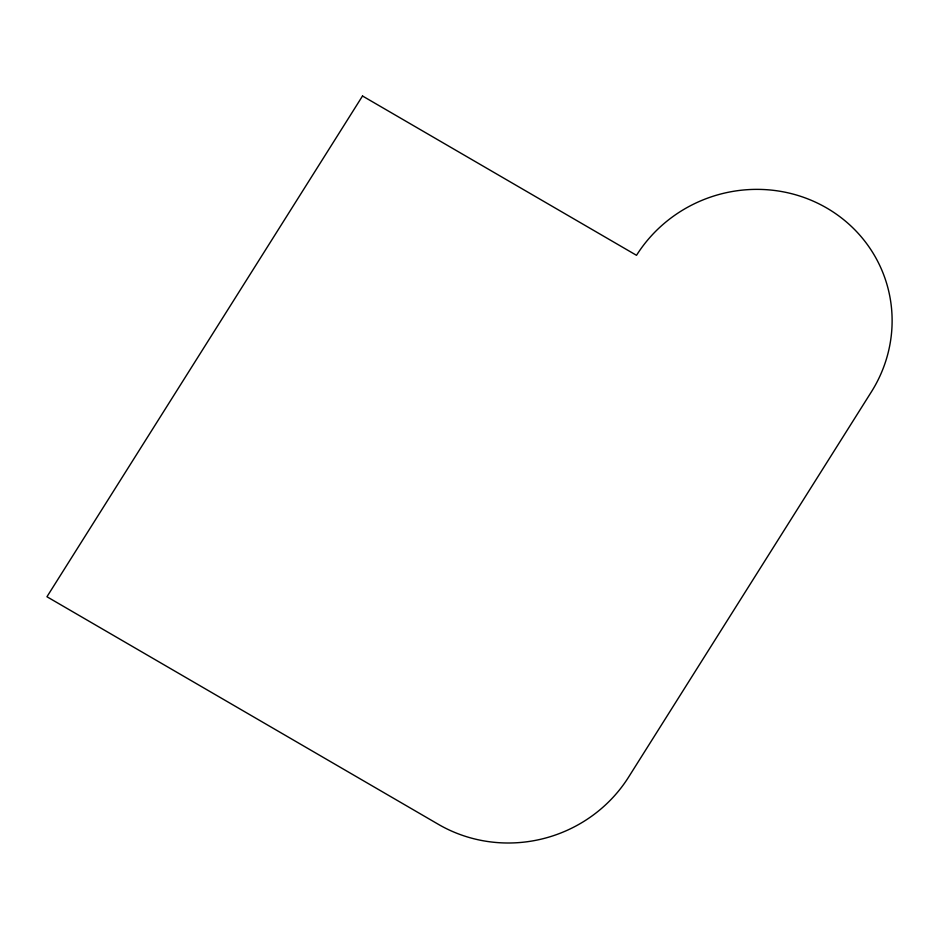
<?xml version="1.0" encoding="UTF-8"?>
<svg xmlns="http://www.w3.org/2000/svg" width="939" height="939" viewBox="0 0 939 939"><rect width="100%" height="100%" fill="white"/><g stroke="black" fill="none" stroke-linecap="round" stroke-linejoin="round"><path stroke-width="1.41" d="M362.513 96.001L46.95 596.746L438.384 824.336A138.643 133.737 -18.2 0 0 628.625 777.069L871.369 391.88A138.643 133.737 -18.2 0 0 826.766 208.035A138.643 133.737 -18.2 0 0 636.513 255.314L362.513 96.001"/></g></svg>
